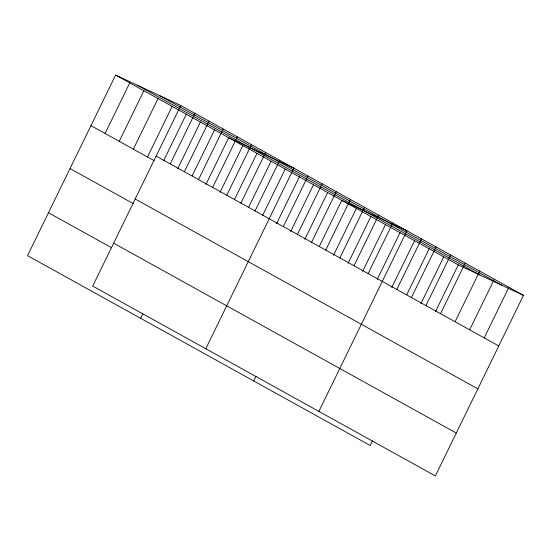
<?xml version="1.0" encoding="UTF-8"?>
<svg xmlns="http://www.w3.org/2000/svg" width="551" height="551" viewBox="0 0 551 551"><rect width="100%" height="100%" fill="white"/><g stroke="black" fill="none" stroke-linecap="round" stroke-linejoin="round"><path stroke-width="0.83" d="M180.79 105.496L92.713 286.079L435.373 475.933L523.45 295.357L180.79 105.496L115.627 75.067L27.55 255.643L370.21 445.504L372.448 440.903M105.083 133.494L129.761 82.898M119.216 141.325L143.894 90.729M133.356 149.156L158.027 98.56M147.489 156.987L172.167 106.391M163.489 160.982L186.3 114.222M170.252 163.922L194.923 113.334M177.629 168.813L200.433 122.053M184.385 171.76L209.063 121.165M192.134 175.879L214.566 129.884M198.518 179.592L223.196 128.996M140.629 318.299L142.867 313.698M205.895 184.482L228.699 137.716L293.869 168.151L205.792 348.735M212.652 187.423L237.329 136.827M220.028 192.313L242.839 145.547M226.785 195.254L251.463 144.658M234.54 199.372L256.973 153.378M240.925 203.085L265.603 152.489M248.673 207.204L271.106 161.209M255.058 210.916L279.736 160.32M262.434 215.806L285.239 169.04M276.568 223.637L299.379 176.871M283.324 226.578L308.002 175.983M290.701 231.468L313.512 184.709M297.464 234.409L322.135 183.814M304.841 239.299L327.645 192.54M311.597 242.24L336.275 191.645M253.708 380.948L255.946 376.354M319.346 246.366L341.778 200.371L406.948 230.807L318.871 411.383M325.731 250.071L350.408 199.476M333.534 255.203L356.345 208.436M339.864 257.902L364.542 207.307M348.101 263.268L370.906 216.509M353.997 265.734L378.675 215.138M362.661 271.34L385.466 224.574M368.137 273.565L392.808 222.969M377.221 279.405L400.033 232.646M391.789 287.477L414.593 240.711M396.83 289.468L421.508 238.872M406.728 294.778L429.16 248.783M411.397 297.54L436.075 246.944M420.916 303.615L443.72 256.849M425.957 305.605L450.635 255.01M435.476 311.68L458.287 264.921L115.627 75.067M440.524 313.677L465.196 263.082M455.085 321.743L479.763 271.147M469.645 329.815L494.323 279.219M484.212 337.88L508.89 287.285M458.287 264.921L523.45 295.357M159.287 95.454L501.947 285.315M137.13 85.109L479.79 274.963M156.112 156.091L498.772 345.952M90.949 125.662L154.184 160.692M135.195 198.987L477.855 388.848M70.025 168.558L133.259 203.588M113.637 243.184L456.297 433.038M48.474 212.748L111.708 247.785"/></g></svg>
